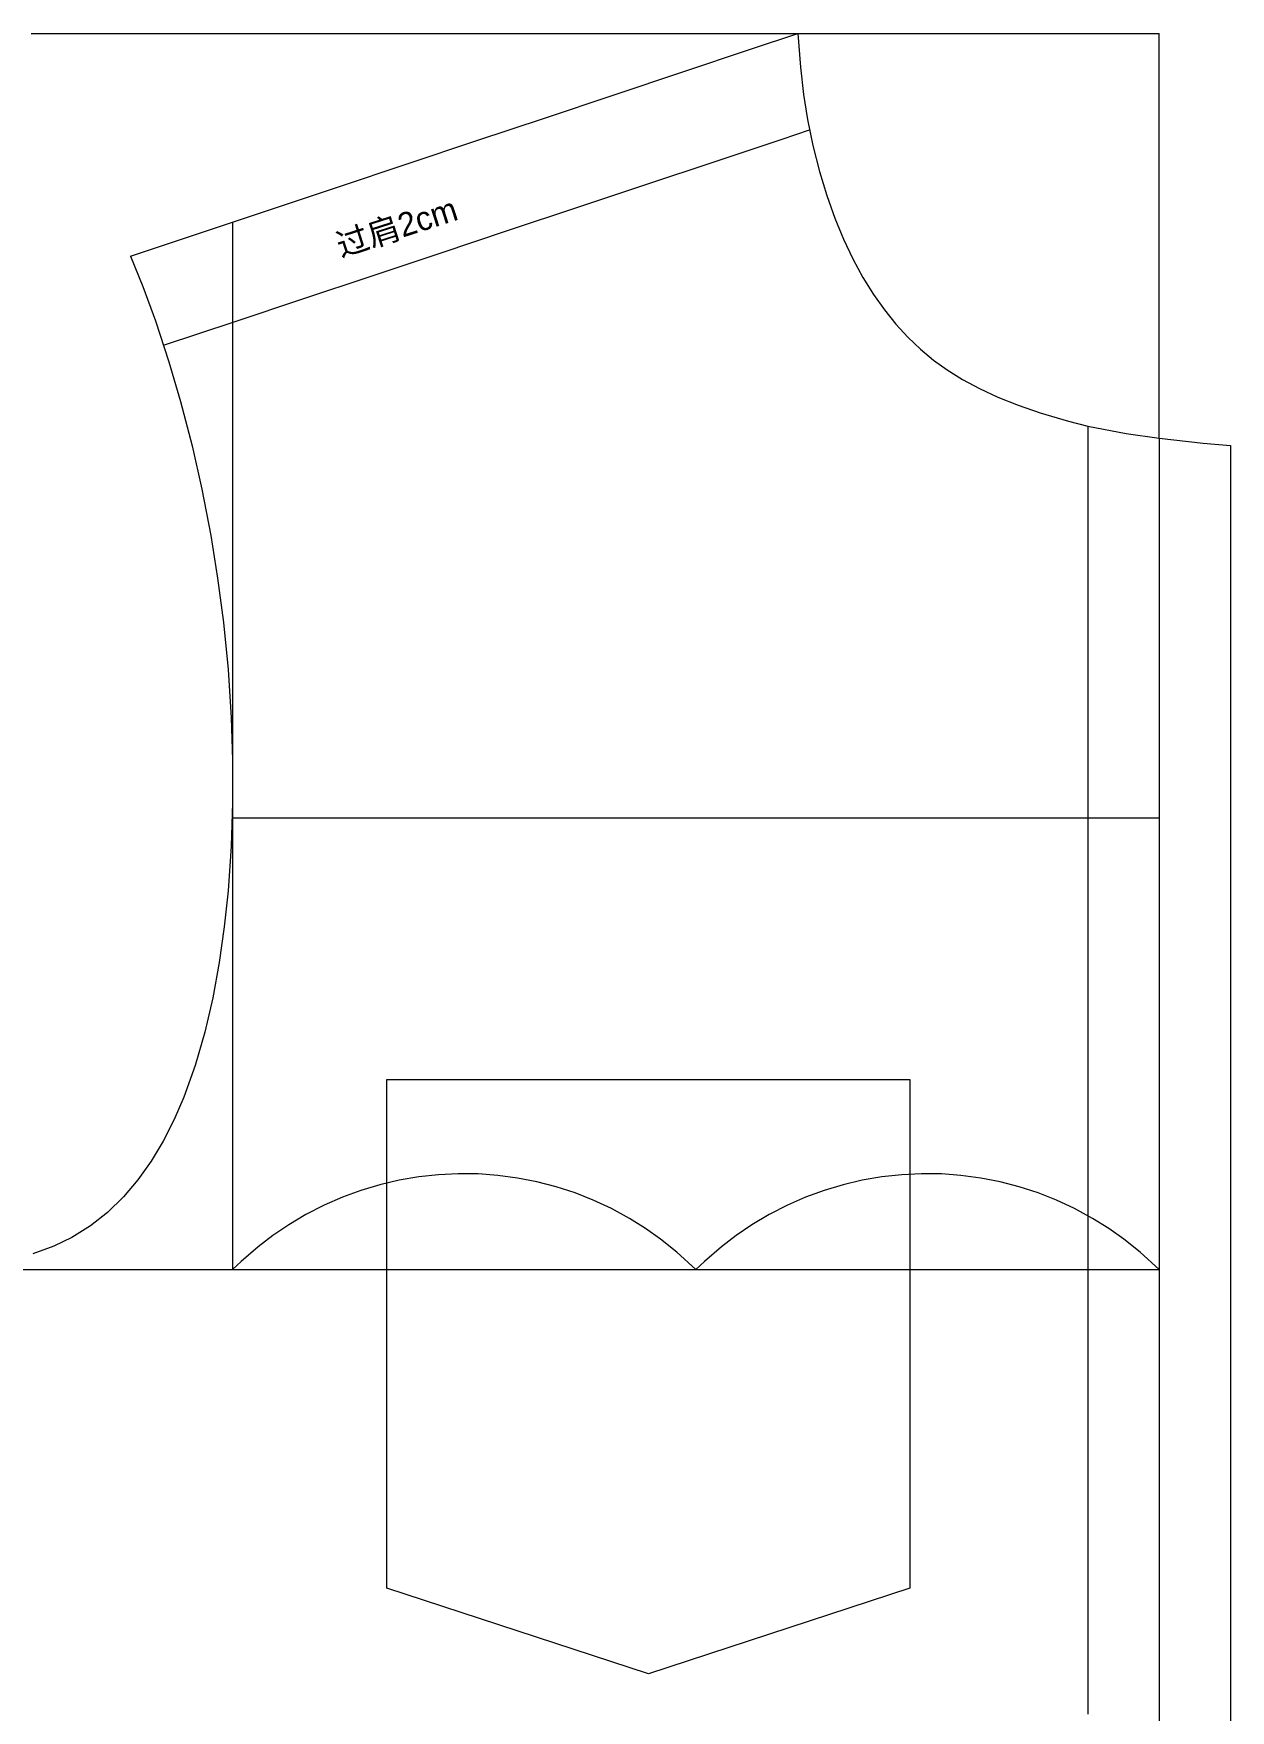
# Model space of a CAD drawing. Extents: x -2456 to 164, y -6201 to 32.
# Drawn here: x -293.5 to -41.7, y -843.4 to -490.7 of the extents above; entities that cross this region are included whole.
import ezdxf

# ---------------------------------------------------------------- set-up
doc = ezdxf.new("R2010")
doc.units = 0
doc.layers.add('1', color=7, linetype='ByLayer', lineweight=5, true_color=0xffffff)
doc.layers.add('8', color=7, linetype='ByLayer', lineweight=5, true_color=0xffffff)
doc.styles.add('textstyle43', font='')
doc.styles.get('textstyle43').set_extended_font_data('textstyle54')

msp = doc.modelspace()

# ---------------------------------------------------------------- linework, layer by layer
at = {"layer": '8'}
for points in [[(-294.008589, -490.705986), (-278.46564, -490.705986), (-262.922676, -490.705986), (-247.452783, -490.705986), (-231.90984, -490.705986), (-216.492513, -490.705986), (-200.949566, -490.705986), (-185.754443, -490.705986), (-170.211495, -490.705986), (-155.061807, -490.705986), (-139.518863, -490.705986), (-124.364982, -490.705986), (-108.822038, -490.705986), (-93.423182, -490.705986), (-78.469689, -490.705986), (-63.496859, -490.705986), (-56.737647, -490.705986)], [(-294.008589, -490.705986), (-278.46564, -490.705986), (-262.922676, -490.705986), (-247.452783, -490.705986), (-231.90984, -490.705986), (-216.492513, -490.705986), (-200.949566, -490.705986), (-185.754443, -490.705986), (-170.211495, -490.705986), (-155.061807, -490.705986), (-139.518863, -490.705986), (-124.364982, -490.705986), (-108.822038, -490.705986), (-93.423182, -490.705986), (-78.469689, -490.705986), (-63.496859, -490.705986), (-56.737647, -490.705986)], [(-294.008589, -490.705986), (-278.46564, -490.705986), (-262.922676, -490.705986), (-247.452783, -490.705986), (-231.90984, -490.705986), (-216.492513, -490.705986), (-200.949566, -490.705986), (-185.754443, -490.705986), (-170.211495, -490.705986), (-155.061807, -490.705986), (-139.518863, -490.705986), (-124.364982, -490.705986), (-108.822038, -490.705986), (-93.423182, -490.705986), (-78.469689, -490.705986), (-63.496859, -490.705986), (-56.737647, -490.705986)], [(-294.008589, -490.705986), (-278.46564, -490.705986), (-262.922676, -490.705986), (-247.452783, -490.705986), (-231.90984, -490.705986), (-216.492513, -490.705986), (-200.949566, -490.705986), (-185.754443, -490.705986), (-170.211495, -490.705986), (-155.061807, -490.705986), (-139.518863, -490.705986), (-124.364982, -490.705986), (-108.822038, -490.705986), (-93.423182, -490.705986), (-78.469689, -490.705986), (-63.496859, -490.705986), (-56.737647, -490.705986)], [(-294.008589, -490.705986), (-278.46564, -490.705986), (-262.922676, -490.705986), (-247.452783, -490.705986), (-231.90984, -490.705986), (-216.492513, -490.705986), (-200.949566, -490.705986), (-185.754443, -490.705986), (-170.211495, -490.705986), (-155.061807, -490.705986), (-139.518863, -490.705986), (-124.364982, -490.705986), (-108.822038, -490.705986), (-93.423182, -490.705986), (-78.469689, -490.705986), (-63.496859, -490.705986), (-56.737647, -490.705986)], [(-294.008584, -490.705986), (-278.46564, -490.705986), (-262.922679, -490.705986), (-247.452792, -490.705986), (-231.909852, -490.705986), (-216.492523, -490.705986), (-200.949573, -490.705986), (-185.754451, -490.705986), (-170.211508, -490.705986), (-155.061818, -490.705986), (-139.51887, -490.705986), (-124.364983, -490.705986), (-108.822039, -490.705986), (-93.423182, -490.705986), (-78.469689, -490.705986), (-63.496859, -490.705986), (-56.737647, -490.705986)], [(-273.142738, -537.507439), (-258.448458, -532.609323), (-243.888948, -527.756155), (-229.59321, -522.990939), (-214.938846, -518.106185), (-200.278117, -513.219289), (-186.041872, -508.473886), (-171.3875, -503.589127), (-156.942133, -498.774031), (-142.70218, -494.02738), (-132.737579, -490.705833)], [(-273.142738, -537.507439), (-258.448442, -532.609369), (-243.888925, -527.756211), (-229.593194, -522.990967), (-214.938841, -518.106187), (-200.278117, -513.219312), (-186.041875, -508.473944), (-171.387508, -503.589199), (-156.942144, -498.774091), (-142.702187, -494.02741), (-132.737579, -490.705833)], [(-273.142738, -537.507439), (-258.448458, -532.609323), (-243.888948, -527.756155), (-229.59321, -522.990939), (-214.938846, -518.106185), (-200.278117, -513.219289), (-186.041872, -508.473886), (-171.3875, -503.589127), (-156.942133, -498.774031), (-142.70218, -494.02738), (-132.737579, -490.705833)], [(-273.142738, -537.507439), (-258.448458, -532.609323), (-243.888948, -527.756155), (-229.59321, -522.990939), (-214.938846, -518.106185), (-200.278117, -513.219289), (-186.041872, -508.473886), (-171.3875, -503.589127), (-156.942133, -498.774031), (-142.70218, -494.02738), (-132.737579, -490.705833)], [(-273.142738, -537.507439), (-258.448458, -532.609323), (-243.888948, -527.756155), (-229.59321, -522.990939), (-214.938846, -518.106185), (-200.278117, -513.219289), (-186.041872, -508.473886), (-171.3875, -503.589127), (-156.942133, -498.774031), (-142.70218, -494.02738), (-132.737579, -490.705833)], [(-273.142738, -537.507439), (-258.448458, -532.609323), (-243.888948, -527.756155), (-229.59321, -522.990939), (-214.938846, -518.106185), (-200.278117, -513.219289), (-186.041872, -508.473886), (-171.3875, -503.589127), (-156.942133, -498.774031), (-142.70218, -494.02738), (-132.737579, -490.705833)], [(-132.737579, -490.705833), (-132.222782, -497.778931), (-131.567873, -503.536503), (-130.723199, -508.762319), (-129.581081, -514.247258), (-128.189253, -519.751751), (-126.678197, -524.763162), (-124.995846, -529.507011), (-123.174999, -533.932044), (-121.193144, -538.112064), (-119.072576, -542.01114), (-116.867241, -545.561501), (-114.55268, -548.833229), (-112.13569, -551.835004), (-109.601055, -554.596237), (-106.947093, -557.123948), (-104.231029, -559.376188), (-101.329875, -561.461755), (-98.110727, -563.467677), (-94.532774, -565.395778), (-90.671765, -567.191138), (-86.415585, -568.889179), (-81.786882, -570.468112), (-75.812527, -572.208362), (-71.73759, -573.263054)], [(-132.737579, -490.705833), (-132.222788, -497.778931), (-131.567884, -503.536503), (-130.723214, -508.762319), (-129.581095, -514.247258), (-128.189261, -519.751751), (-126.678205, -524.763162), (-124.995861, -529.507011), (-123.17501, -533.932044), (-121.193151, -538.112064), (-119.072579, -542.01114), (-116.86725, -545.561501), (-114.552698, -548.833229), (-112.135706, -551.835004), (-109.601059, -554.596237), (-106.947101, -557.123948), (-104.23104, -559.376188), (-101.329892, -561.461755), (-98.110743, -563.467677), (-94.532778, -565.395778), (-90.671771, -567.191138), (-86.415589, -568.889179), (-81.786883, -570.468112), (-75.812526, -572.208362), (-71.73759, -573.263054)], [(-132.737579, -490.705833), (-132.222782, -497.778931), (-131.567873, -503.536503), (-130.723199, -508.762319), (-129.581081, -514.247258), (-128.189253, -519.751751), (-126.678197, -524.763162), (-124.995846, -529.507011), (-123.174999, -533.932044), (-121.193144, -538.112064), (-119.072576, -542.01114), (-116.867241, -545.561501), (-114.55268, -548.833229), (-112.13569, -551.835004), (-109.601055, -554.596237), (-106.947093, -557.123948), (-104.231029, -559.376188), (-101.329875, -561.461755), (-98.110727, -563.467677), (-94.532774, -565.395778), (-90.671765, -567.191138), (-86.415585, -568.889179), (-81.786882, -570.468112), (-75.812527, -572.208362), (-71.73759, -573.263054)], [(-132.737579, -490.705833), (-132.222782, -497.778931), (-131.567873, -503.536503), (-130.723199, -508.762319), (-129.581081, -514.247258), (-128.189253, -519.751751), (-126.678197, -524.763162), (-124.995846, -529.507011), (-123.174999, -533.932044), (-121.193144, -538.112064), (-119.072576, -542.01114), (-116.867241, -545.561501), (-114.55268, -548.833229), (-112.13569, -551.835004), (-109.601055, -554.596237), (-106.947093, -557.123948), (-104.231029, -559.376188), (-101.329875, -561.461755), (-98.110727, -563.467677), (-94.532774, -565.395778), (-90.671765, -567.191138), (-86.415585, -568.889179), (-81.786882, -570.468112), (-75.812527, -572.208362), (-71.73759, -573.263054)], [(-132.737579, -490.705833), (-132.222782, -497.778931), (-131.567873, -503.536503), (-130.723199, -508.762319), (-129.581081, -514.247258), (-128.189253, -519.751751), (-126.678197, -524.763162), (-124.995846, -529.507011), (-123.174999, -533.932044), (-121.193144, -538.112064), (-119.072576, -542.01114), (-116.867241, -545.561501), (-114.55268, -548.833229), (-112.13569, -551.835004), (-109.601055, -554.596237), (-106.947093, -557.123948), (-104.231029, -559.376188), (-101.329875, -561.461755), (-98.110727, -563.467677), (-94.532774, -565.395778), (-90.671765, -567.191138), (-86.415585, -568.889179), (-81.786882, -570.468112), (-75.812527, -572.208362), (-71.73759, -573.263054)], [(-132.737579, -490.705833), (-132.222782, -497.778931), (-131.567873, -503.536503), (-130.723199, -508.762319), (-129.581081, -514.247258), (-128.189253, -519.751751), (-126.678197, -524.763162), (-124.995846, -529.507011), (-123.174999, -533.932044), (-121.193144, -538.112064), (-119.072576, -542.01114), (-116.867241, -545.561501), (-114.55268, -548.833229), (-112.13569, -551.835004), (-109.601055, -554.596237), (-106.947093, -557.123948), (-104.231029, -559.376188), (-101.329875, -561.461755), (-98.110727, -563.467677), (-94.532774, -565.395778), (-90.671765, -567.191138), (-86.415585, -568.889179), (-81.786882, -570.468112), (-75.812527, -572.208362), (-71.73759, -573.263054)], [(-56.737752, -575.84362), (-56.737647, -490.705986)], [(-56.737752, -575.84362), (-56.737647, -490.705986)], [(-56.737752, -575.84362), (-56.737647, -490.705986)], [(-56.737752, -575.84362), (-56.737647, -490.705986)], [(-56.737752, -575.84362), (-56.737647, -490.705986)], [(-56.737752, -575.84362), (-56.737647, -490.705986)], [(-266.198616, -556.274567), (-251.306858, -551.310679), (-236.86951, -546.498248), (-222.546147, -541.723801), (-208.001989, -536.875759), (-193.596083, -532.073822), (-179.051913, -527.225813), (-164.69914, -522.441601), (-150.154989, -517.593564), (-136.043669, -512.889748), (-130.264835, -510.96344)], [(-266.198616, -556.274567), (-251.306858, -551.310679), (-236.86951, -546.498248), (-222.546147, -541.723801), (-208.001989, -536.875759), (-193.596083, -532.073822), (-179.051913, -527.225813), (-164.69914, -522.441601), (-150.154989, -517.593564), (-136.043669, -512.889748), (-130.264835, -510.96344)], [(-266.198616, -556.274567), (-251.306858, -551.310679), (-236.86951, -546.498248), (-222.546147, -541.723801), (-208.001989, -536.875759), (-193.596083, -532.073822), (-179.051913, -527.225813), (-164.69914, -522.441601), (-150.154989, -517.593564), (-136.043669, -512.889748), (-130.264835, -510.96344)], [(-266.198616, -556.274567), (-251.306858, -551.310679), (-236.86951, -546.498248), (-222.546147, -541.723801), (-208.001989, -536.875759), (-193.596083, -532.073822), (-179.051913, -527.225813), (-164.69914, -522.441601), (-150.154989, -517.593564), (-136.043669, -512.889748), (-130.264835, -510.96344)], [(-266.198616, -556.274567), (-251.306858, -551.310679), (-236.86951, -546.498248), (-222.546147, -541.723801), (-208.001989, -536.875759), (-193.596083, -532.073822), (-179.051913, -527.225813), (-164.69914, -522.441601), (-150.154989, -517.593564), (-136.043669, -512.889748), (-130.264835, -510.96344)], [(-266.198616, -556.274567), (-251.306858, -551.310679), (-236.86951, -546.498248), (-222.546147, -541.723801), (-208.001989, -536.875759), (-193.596083, -532.073822), (-179.051913, -527.225813), (-164.69914, -522.441601), (-150.154989, -517.593564), (-136.043669, -512.889748), (-130.264835, -510.96344)], [(-251.658211, -530.345955), (-251.658211, -750.705872)], [(-251.658211, -530.345955), (-251.658211, -750.705872)], [(-251.658211, -530.345955), (-251.658211, -750.705872)], [(-251.658211, -530.345955), (-251.658211, -750.705872)], [(-251.658211, -530.345955), (-251.658211, -750.705872)], [(-251.658211, -530.345955), (-251.658211, -750.705872)], [(-273.142738, -537.507439), (-270.524503, -543.883493), (-267.886562, -551.112354), (-265.048475, -559.792171), (-262.629139, -568.073756), (-260.199263, -577.458483), (-258.152852, -586.512676), (-256.259753, -596.297577), (-254.816208, -605.225933), (-253.588057, -614.61862), (-252.622727, -624.442178), (-251.967646, -634.663119), (-251.692955, -643.459978), (-251.694095, -652.490214), (-251.994216, -661.647149), (-252.632398, -671.051733), (-253.41712, -678.610027), (-254.472877, -686.125414), (-255.82489, -693.529874), (-257.498377, -700.755383), (-259.518559, -707.733918), (-261.910655, -714.397457), (-263.963964, -719.147467), (-266.251309, -723.653349), (-268.783312, -727.886372), (-271.570632, -731.817871), (-274.623888, -735.41912), (-277.953742, -738.661448), (-281.57081, -741.516135), (-285.485757, -743.954504), (-289.253315, -745.762366), (-293.67787, -747.364803)], [(-273.142738, -537.507439), (-270.524503, -543.883493), (-267.886562, -551.112354), (-265.048475, -559.792171), (-262.629139, -568.073756), (-260.199263, -577.458483), (-258.152852, -586.512676), (-256.259753, -596.297577), (-254.816208, -605.225933), (-253.588057, -614.61862), (-252.622727, -624.442178), (-251.967646, -634.663119), (-251.692955, -643.459978), (-251.694095, -652.490214), (-251.994216, -661.647149), (-252.632398, -671.051733), (-253.41712, -678.610027), (-254.472877, -686.125414), (-255.82489, -693.529874), (-257.498377, -700.755383), (-259.518559, -707.733918), (-261.910655, -714.397457), (-263.963964, -719.147467), (-266.251309, -723.653349), (-268.783312, -727.886372), (-271.570632, -731.817871), (-274.623888, -735.41912), (-277.953742, -738.661448), (-281.57081, -741.516135), (-285.485757, -743.954504), (-289.253315, -745.762366), (-293.67787, -747.364803)], [(-273.142738, -537.507439), (-270.524503, -543.883493), (-267.886562, -551.112354), (-265.048475, -559.792171), (-262.629139, -568.073756), (-260.199263, -577.458483), (-258.152852, -586.512676), (-256.259753, -596.297577), (-254.816208, -605.225933), (-253.588057, -614.61862), (-252.622727, -624.442178), (-251.967646, -634.663119), (-251.692955, -643.459978), (-251.694095, -652.490214), (-251.994216, -661.647149), (-252.632398, -671.051733), (-253.41712, -678.610027), (-254.472877, -686.125414), (-255.82489, -693.529874), (-257.498377, -700.755383), (-259.518559, -707.733918), (-261.910655, -714.397457), (-263.963964, -719.147467), (-266.251309, -723.653349), (-268.783312, -727.886372), (-271.570632, -731.817871), (-274.623888, -735.41912), (-277.953742, -738.661448), (-281.57081, -741.516135), (-285.485757, -743.954504), (-289.253315, -745.762366), (-293.67787, -747.364803)], [(-273.142738, -537.507439), (-270.524503, -543.883493), (-267.886562, -551.112354), (-265.048475, -559.792171), (-262.629139, -568.073756), (-260.199263, -577.458483), (-258.152852, -586.512676), (-256.259753, -596.297577), (-254.816208, -605.225933), (-253.588057, -614.61862), (-252.622727, -624.442178), (-251.967646, -634.663119), (-251.692955, -643.459978), (-251.694095, -652.490214), (-251.994216, -661.647149), (-252.632398, -671.051733), (-253.41712, -678.610027), (-254.472877, -686.125414), (-255.82489, -693.529874), (-257.498377, -700.755383), (-259.518559, -707.733918), (-261.910655, -714.397457), (-263.963964, -719.147467), (-266.251309, -723.653349), (-268.783312, -727.886372), (-271.570632, -731.817871), (-274.623888, -735.41912), (-277.953742, -738.661448), (-281.57081, -741.516135), (-285.485757, -743.954504), (-289.253315, -745.762366), (-293.67787, -747.364803)], [(-273.142738, -537.507439), (-270.524503, -543.883493), (-267.886562, -551.112354), (-265.048475, -559.792171), (-262.629139, -568.073756), (-260.199263, -577.458483), (-258.152852, -586.512676), (-256.259753, -596.297577), (-254.816208, -605.225933), (-253.588057, -614.61862), (-252.622727, -624.442178), (-251.967646, -634.663119), (-251.692955, -643.459978), (-251.694095, -652.490214), (-251.994216, -661.647149), (-252.632398, -671.051733), (-253.41712, -678.610027), (-254.472877, -686.125414), (-255.82489, -693.529874), (-257.498377, -700.755383), (-259.518559, -707.733918), (-261.910655, -714.397457), (-263.963964, -719.147467), (-266.251309, -723.653349), (-268.783312, -727.886372), (-271.570632, -731.817871), (-274.623888, -735.41912), (-277.953742, -738.661448), (-281.57081, -741.516135), (-285.485757, -743.954504), (-289.253315, -745.762366), (-293.67787, -747.364803)], [(-273.142738, -537.507439), (-270.524503, -543.883493), (-267.886562, -551.112354), (-265.048475, -559.792171), (-262.629139, -568.073756), (-260.199263, -577.458483), (-258.152852, -586.512676), (-256.259753, -596.297577), (-254.816208, -605.225933), (-253.588057, -614.61862), (-252.622727, -624.442178), (-251.967646, -634.663119), (-251.692955, -643.459978), (-251.694095, -652.490214), (-251.994216, -661.647149), (-252.632398, -671.051733), (-253.41712, -678.610027), (-254.472877, -686.125414), (-255.82489, -693.529874), (-257.498377, -700.755383), (-259.518559, -707.733918), (-261.910655, -714.397457), (-263.963964, -719.147467), (-266.251309, -723.653349), (-268.783312, -727.886372), (-271.570632, -731.817871), (-274.623888, -735.41912), (-277.953742, -738.661448), (-281.57081, -741.516135), (-285.485757, -743.954504), (-289.253315, -745.762366), (-293.67787, -747.364803)], [(-71.73759, -573.263054), (-71.73759, -591.950722), (-71.73759, -608.089532), (-71.73759, -624.091812), (-71.73759, -642.58489), (-71.73759, -663.331504), (-71.73759, -680.227683), (-71.73759, -698.157965), (-71.73759, -717.022287), (-71.73759, -736.72059), (-71.73759, -757.152746), (-71.73759, -778.218748), (-71.73759, -799.818485), (-71.73759, -821.851844), (-71.73759, -844.218822)], [(-71.73759, -573.263054), (-63.656047, -574.801939), (-56.737752, -575.84362)], [(-71.73759, -573.263054), (-71.73759, -591.950722), (-71.73759, -608.089532), (-71.73759, -624.091812), (-71.73759, -642.58489), (-71.73759, -663.331504), (-71.73759, -680.227683), (-71.73759, -698.157965), (-71.73759, -717.022287), (-71.73759, -736.72059), (-71.73759, -757.152746), (-71.73759, -778.218748), (-71.73759, -799.818485), (-71.73759, -821.851844), (-71.73759, -844.218822)], [(-71.73759, -573.263054), (-63.656064, -574.802028), (-56.737752, -575.84362)], [(-71.73759, -573.263054), (-71.73759, -591.950722), (-71.73759, -608.089532), (-71.73759, -624.091812), (-71.73759, -642.58489), (-71.73759, -663.331504), (-71.73759, -680.227683), (-71.73759, -698.157965), (-71.73759, -717.022287), (-71.73759, -736.72059), (-71.73759, -757.152746), (-71.73759, -778.218748), (-71.73759, -799.818485), (-71.73759, -821.851844), (-71.73759, -844.218822)], [(-71.73759, -573.263054), (-63.656047, -574.801939), (-56.737752, -575.84362)], [(-71.73759, -573.263054), (-71.73759, -591.950722), (-71.73759, -608.089532), (-71.73759, -624.091812), (-71.73759, -642.58489), (-71.73759, -663.331504), (-71.73759, -680.227683), (-71.73759, -698.157965), (-71.73759, -717.022287), (-71.73759, -736.72059), (-71.73759, -757.152746), (-71.73759, -778.218748), (-71.73759, -799.818485), (-71.73759, -821.851844), (-71.73759, -844.218822)], [(-71.73759, -573.263054), (-63.656047, -574.801939), (-56.737752, -575.84362)], [(-71.73759, -573.263054), (-71.73759, -591.950722), (-71.73759, -608.089532), (-71.73759, -624.091812), (-71.73759, -642.58489), (-71.73759, -663.331504), (-71.73759, -680.227683), (-71.73759, -698.157965), (-71.73759, -717.022287), (-71.73759, -736.72059), (-71.73759, -757.152746), (-71.73759, -778.218748), (-71.73759, -799.818485), (-71.73759, -821.851844), (-71.73759, -844.218822)], [(-71.73759, -573.263054), (-63.656047, -574.801939), (-56.737752, -575.84362)], [(-71.73759, -573.263054), (-71.73759, -591.950722), (-71.73759, -608.089532), (-71.73759, -624.091812), (-71.73759, -642.58489), (-71.73759, -663.331504), (-71.73759, -680.227683), (-71.73759, -698.157965), (-71.73759, -717.022287), (-71.73759, -736.72059), (-71.73759, -757.152746), (-71.73759, -778.218748), (-71.73759, -799.818485), (-71.73759, -821.851844), (-71.73759, -844.218822)], [(-71.73759, -573.263054), (-63.656047, -574.801939), (-56.737752, -575.84362)], [(-56.737752, -575.84362), (-47.503241, -576.849368), (-41.737752, -577.321739)], [(-56.737752, -575.84362), (-56.737752, -594.459276), (-56.737752, -610.535896), (-56.737752, -626.476518), (-56.737752, -644.898327), (-56.737752, -665.565001), (-56.737752, -682.39607), (-56.737752, -700.257256), (-56.737752, -719.048882), (-56.737752, -738.671275), (-56.737752, -759.024712), (-56.737752, -780.009516), (-56.737752, -801.526035), (-56.737752, -823.474505), (-56.737752, -845.755272)], [(-56.737752, -575.84362), (-47.503232, -576.849297), (-41.737752, -577.321739)], [(-56.737752, -575.84362), (-56.737752, -594.459276), (-56.737752, -610.535896), (-56.737752, -626.476518), (-56.737752, -644.898327), (-56.737752, -665.565001), (-56.737752, -682.39607), (-56.737752, -700.257256), (-56.737752, -719.048882), (-56.737752, -738.671275), (-56.737752, -759.024712), (-56.737752, -780.009516), (-56.737752, -801.526035), (-56.737752, -823.474505), (-56.737752, -845.755272)], [(-56.737752, -575.84362), (-47.503241, -576.849368), (-41.737752, -577.321739)], [(-56.737752, -575.84362), (-56.737752, -594.459276), (-56.737752, -610.535896), (-56.737752, -626.476518), (-56.737752, -644.898327), (-56.737752, -665.565001), (-56.737752, -682.39607), (-56.737752, -700.257256), (-56.737752, -719.048882), (-56.737752, -738.671275), (-56.737752, -759.024712), (-56.737752, -780.009516), (-56.737752, -801.526035), (-56.737752, -823.474505), (-56.737752, -845.755272)], [(-56.737752, -575.84362), (-47.503241, -576.849368), (-41.737752, -577.321739)], [(-56.737752, -575.84362), (-56.737752, -594.459276), (-56.737752, -610.535896), (-56.737752, -626.476518), (-56.737752, -644.898327), (-56.737752, -665.565001), (-56.737752, -682.39607), (-56.737752, -700.257256), (-56.737752, -719.048882), (-56.737752, -738.671275), (-56.737752, -759.024712), (-56.737752, -780.009516), (-56.737752, -801.526035), (-56.737752, -823.474505), (-56.737752, -845.755272)], [(-56.737752, -575.84362), (-47.503241, -576.849368), (-41.737752, -577.321739)], [(-56.737752, -575.84362), (-56.737752, -594.459276), (-56.737752, -610.535896), (-56.737752, -626.476518), (-56.737752, -644.898327), (-56.737752, -665.565001), (-56.737752, -682.39607), (-56.737752, -700.257256), (-56.737752, -719.048882), (-56.737752, -738.671275), (-56.737752, -759.024712), (-56.737752, -780.009516), (-56.737752, -801.526035), (-56.737752, -823.474505), (-56.737752, -845.755272)], [(-56.737752, -575.84362), (-47.503241, -576.849368), (-41.737752, -577.321739)], [(-56.737752, -575.84362), (-56.737752, -594.459276), (-56.737752, -610.535896), (-56.737752, -626.476518), (-56.737752, -644.898327), (-56.737752, -665.565001), (-56.737752, -682.39607), (-56.737752, -700.257256), (-56.737752, -719.048882), (-56.737752, -738.671275), (-56.737752, -759.024712), (-56.737752, -780.009516), (-56.737752, -801.526035), (-56.737752, -823.474505), (-56.737752, -845.755272)], [(-41.737752, -577.321739), (-41.737758, -593.112593), (-41.737755, -608.231242), (-41.73774, -623.66517), (-41.73772, -639.115165), (-41.737709, -654.495001), (-41.737709, -669.944981), (-41.737714, -685.261096), (-41.737717, -700.711083), (-41.737714, -716.161064), (-41.737702, -731.243604), (-41.737685, -746.693586), (-41.737673, -761.960347), (-41.73767, -777.410329), (-41.737673, -792.860328), (-41.737678, -808.160731), (-41.737681, -823.610706), (-41.737679, -839.060681), (-41.737668, -854.244164)], [(-41.737752, -577.321739), (-41.737758, -593.112593), (-41.737755, -608.231242), (-41.73774, -623.66517), (-41.73772, -639.115165), (-41.737709, -654.495001), (-41.737709, -669.944981), (-41.737714, -685.261096), (-41.737717, -700.711083), (-41.737714, -716.161064), (-41.737702, -731.243604), (-41.737685, -746.693586), (-41.737673, -761.960347), (-41.73767, -777.410329), (-41.737673, -792.860328), (-41.737678, -808.160731), (-41.737681, -823.610706), (-41.737679, -839.060681), (-41.737668, -854.244164)], [(-41.737752, -577.321739), (-41.737758, -593.112593), (-41.737755, -608.231242), (-41.73774, -623.66517), (-41.73772, -639.115165), (-41.737709, -654.495001), (-41.737709, -669.944981), (-41.737714, -685.261096), (-41.737717, -700.711083), (-41.737714, -716.161064), (-41.737702, -731.243604), (-41.737685, -746.693586), (-41.737673, -761.960347), (-41.73767, -777.410329), (-41.737673, -792.860328), (-41.737678, -808.160731), (-41.737681, -823.610706), (-41.737679, -839.060681), (-41.737668, -854.244164)], [(-41.737752, -577.321739), (-41.737758, -593.112593), (-41.737755, -608.231242), (-41.73774, -623.66517), (-41.73772, -639.115165), (-41.737709, -654.495001), (-41.737709, -669.944981), (-41.737714, -685.261096), (-41.737717, -700.711083), (-41.737714, -716.161064), (-41.737702, -731.243604), (-41.737685, -746.693586), (-41.737673, -761.960347), (-41.73767, -777.410329), (-41.737673, -792.860328), (-41.737678, -808.160731), (-41.737681, -823.610706), (-41.737679, -839.060681), (-41.737668, -854.244164)], [(-41.737752, -577.321739), (-41.737758, -593.112593), (-41.737755, -608.231242), (-41.73774, -623.66517), (-41.73772, -639.115165), (-41.737709, -654.495001), (-41.737709, -669.944981), (-41.737714, -685.261096), (-41.737717, -700.711083), (-41.737714, -716.161064), (-41.737702, -731.243604), (-41.737685, -746.693586), (-41.737673, -761.960347), (-41.73767, -777.410329), (-41.737673, -792.860328), (-41.737678, -808.160731), (-41.737681, -823.610706), (-41.737679, -839.060681), (-41.737668, -854.244164)], [(-41.737752, -577.321739), (-41.737756, -593.112593), (-41.737751, -608.231242), (-41.737735, -623.66517), (-41.737716, -639.115165), (-41.737706, -654.495001), (-41.737707, -669.944981), (-41.737713, -685.261096), (-41.737717, -700.711083), (-41.737713, -716.161064), (-41.7377, -731.243604), (-41.737682, -746.693586), (-41.73767, -761.960347), (-41.737667, -777.41033), (-41.737671, -792.860334), (-41.737676, -808.160751), (-41.737679, -823.610745), (-41.737675, -839.06074), (-41.737664, -854.244234)], [(-56.737752, -655.74379), (-251.658211, -655.74379)], [(-56.737752, -655.74379), (-251.658211, -655.74379)], [(-56.737752, -655.74379), (-251.658211, -655.74379)], [(-56.737752, -655.74379), (-251.658211, -655.74379)], [(-56.737752, -655.74379), (-251.658211, -655.74379)], [(-56.737752, -655.74379), (-251.658211, -655.74379)], [(-219.197807, -710.705872), (-203.622084, -710.705872), (-188.547559, -710.705872), (-172.965852, -710.705872), (-164.198513, -710.705872)], [(-219.197807, -817.705917), (-219.197807, -710.705872)], [(-219.197807, -710.705872), (-203.622084, -710.705872), (-188.547559, -710.705872), (-172.965852, -710.705872), (-164.198513, -710.705872)], [(-219.197807, -817.705917), (-219.197807, -710.705872)], [(-219.197807, -710.705872), (-203.622084, -710.705872), (-188.547559, -710.705872), (-172.965852, -710.705872), (-164.198513, -710.705872)], [(-219.197807, -817.705917), (-219.197807, -710.705872)], [(-219.197807, -710.705872), (-203.622084, -710.705872), (-188.547559, -710.705872), (-172.965852, -710.705872), (-164.198513, -710.705872)], [(-219.197807, -817.705917), (-219.197807, -710.705872)], [(-219.197807, -710.705872), (-203.622084, -710.705872), (-188.547559, -710.705872), (-172.965852, -710.705872), (-164.198513, -710.705872)], [(-219.197807, -817.705917), (-219.197807, -710.705872)], [(-219.197807, -710.705872), (-203.622084, -710.705872), (-188.547559, -710.705872), (-172.965852, -710.705872), (-164.198513, -710.705872)], [(-219.197807, -817.705917), (-219.197807, -710.705872)], [(-164.198513, -710.705872), (-148.157036, -710.705872), (-133.260345, -710.705872), (-117.706674, -710.705872), (-109.198399, -710.705872)], [(-164.198513, -710.705872), (-148.157036, -710.705872), (-133.260345, -710.705872), (-117.706674, -710.705872), (-109.198399, -710.705872)], [(-164.198513, -710.705872), (-148.157036, -710.705872), (-133.260345, -710.705872), (-117.706674, -710.705872), (-109.198399, -710.705872)], [(-164.198513, -710.705872), (-148.157036, -710.705872), (-133.260345, -710.705872), (-117.706674, -710.705872), (-109.198399, -710.705872)], [(-164.198513, -710.705872), (-148.157036, -710.705872), (-133.260345, -710.705872), (-117.706674, -710.705872), (-109.198399, -710.705872)], [(-164.198513, -710.705872), (-148.157036, -710.705872), (-133.260345, -710.705872), (-117.706674, -710.705872), (-109.198399, -710.705872)], [(-109.198399, -710.705872), (-109.198399, -726.337162), (-109.198399, -741.493024), (-109.198399, -756.609535), (-109.198399, -771.741662), (-109.198399, -787.068511), (-109.198399, -802.200624), (-109.198399, -817.705154)], [(-109.198399, -710.705872), (-109.198399, -726.337162), (-109.198399, -741.493024), (-109.198399, -756.609535), (-109.198399, -771.741662), (-109.198399, -787.068511), (-109.198399, -802.200624), (-109.198399, -817.705154)], [(-109.198399, -710.705872), (-109.198399, -726.337162), (-109.198399, -741.493024), (-109.198399, -756.609535), (-109.198399, -771.741662), (-109.198399, -787.068511), (-109.198399, -802.200624), (-109.198399, -817.705154)], [(-109.198399, -710.705872), (-109.198399, -726.337162), (-109.198399, -741.493024), (-109.198399, -756.609535), (-109.198399, -771.741662), (-109.198399, -787.068511), (-109.198399, -802.200624), (-109.198399, -817.705154)], [(-109.198399, -710.705872), (-109.198399, -726.337162), (-109.198399, -741.493024), (-109.198399, -756.609535), (-109.198399, -771.741662), (-109.198399, -787.068511), (-109.198399, -802.200624), (-109.198399, -817.705154)], [(-109.198399, -710.705872), (-109.198399, -726.337162), (-109.198399, -741.493024), (-109.198399, -756.609535), (-109.198399, -771.741662), (-109.198399, -787.068511), (-109.198399, -802.200624), (-109.198399, -817.705154)], [(-154.198513, -750.705872), (-158.230624, -747.028926), (-161.629581, -744.266803), (-164.771648, -742.033619), (-168.193555, -739.909646), (-171.983609, -737.862846), (-175.785057, -736.094269), (-179.632845, -734.57762), (-183.619982, -733.280685), (-187.67945, -732.229342), (-191.739899, -731.435705), (-195.895937, -730.880971), (-200.022168, -730.582342), (-204.214904, -730.533023), (-208.347074, -730.734381), (-212.514966, -731.191271), (-216.647609, -731.900431), (-220.675883, -732.844875), (-224.692928, -734.047218), (-228.575868, -735.472284), (-232.41663, -737.152069), (-236.251076, -739.111877), (-239.86593, -741.242743), (-243.197439, -743.500459), (-246.303842, -745.914138), (-249.857482, -749.008717), (-251.659355, -750.705872)], [(-154.198513, -750.705872), (-158.230624, -747.028926), (-161.629581, -744.266803), (-164.771648, -742.033619), (-168.193555, -739.909646), (-171.983609, -737.862846), (-175.785057, -736.094269), (-179.632845, -734.57762), (-183.619982, -733.280685), (-187.67945, -732.229342), (-191.739899, -731.435705), (-195.895937, -730.880971), (-200.022168, -730.582342), (-204.214904, -730.533023), (-208.347074, -730.734381), (-212.514966, -731.191271), (-216.647609, -731.900431), (-220.675883, -732.844875), (-224.692928, -734.047218), (-228.575868, -735.472284), (-232.41663, -737.152069), (-236.251076, -739.111877), (-239.86593, -741.242743), (-243.197439, -743.500459), (-246.303842, -745.914138), (-249.857482, -749.008717), (-251.659355, -750.705872)], [(-154.198513, -750.705872), (-158.230624, -747.028926), (-161.629581, -744.266803), (-164.771648, -742.033619), (-168.193555, -739.909646), (-171.983609, -737.862846), (-175.785057, -736.094269), (-179.632845, -734.57762), (-183.619982, -733.280685), (-187.67945, -732.229342), (-191.739899, -731.435705), (-195.895937, -730.880971), (-200.022168, -730.582342), (-204.214904, -730.533023), (-208.347074, -730.734381), (-212.514966, -731.191271), (-216.647609, -731.900431), (-220.675883, -732.844875), (-224.692928, -734.047218), (-228.575868, -735.472284), (-232.41663, -737.152069), (-236.251076, -739.111877), (-239.86593, -741.242743), (-243.197439, -743.500459), (-246.303842, -745.914138), (-249.857482, -749.008717), (-251.659355, -750.705872)], [(-154.198513, -750.705872), (-158.230624, -747.028926), (-161.629581, -744.266803), (-164.771648, -742.033619), (-168.193555, -739.909646), (-171.983609, -737.862846), (-175.785057, -736.094269), (-179.632845, -734.57762), (-183.619982, -733.280685), (-187.67945, -732.229342), (-191.739899, -731.435705), (-195.895937, -730.880971), (-200.022168, -730.582342), (-204.214904, -730.533023), (-208.347074, -730.734381), (-212.514966, -731.191271), (-216.647609, -731.900431), (-220.675883, -732.844875), (-224.692928, -734.047218), (-228.575868, -735.472284), (-232.41663, -737.152069), (-236.251076, -739.111877), (-239.86593, -741.242743), (-243.197439, -743.500459), (-246.303842, -745.914138), (-249.857482, -749.008717), (-251.659355, -750.705872)], [(-154.198513, -750.705872), (-158.230624, -747.028926), (-161.629581, -744.266803), (-164.771648, -742.033619), (-168.193555, -739.909646), (-171.983609, -737.862846), (-175.785057, -736.094269), (-179.632845, -734.57762), (-183.619982, -733.280685), (-187.67945, -732.229342), (-191.739899, -731.435705), (-195.895937, -730.880971), (-200.022168, -730.582342), (-204.214904, -730.533023), (-208.347074, -730.734381), (-212.514966, -731.191271), (-216.647609, -731.900431), (-220.675883, -732.844875), (-224.692928, -734.047218), (-228.575868, -735.472284), (-232.41663, -737.152069), (-236.251076, -739.111877), (-239.86593, -741.242743), (-243.197439, -743.500459), (-246.303842, -745.914138), (-249.857482, -749.008717), (-251.659355, -750.705872)], [(-154.198513, -750.705872), (-158.230624, -747.028926), (-161.629581, -744.266803), (-164.771648, -742.033619), (-168.193555, -739.909646), (-171.983609, -737.862846), (-175.785057, -736.094269), (-179.632845, -734.57762), (-183.619982, -733.280685), (-187.67945, -732.229342), (-191.739899, -731.435705), (-195.895937, -730.880971), (-200.022168, -730.582342), (-204.214904, -730.533023), (-208.347074, -730.734381), (-212.514966, -731.191271), (-216.647609, -731.900431), (-220.675883, -732.844875), (-224.692928, -734.047218), (-228.575868, -735.472284), (-232.41663, -737.152069), (-236.251076, -739.111877), (-239.86593, -741.242743), (-243.197439, -743.500459), (-246.303842, -745.914138), (-249.857482, -749.008717), (-251.659355, -750.705872)], [(-56.737742, -750.705872), (-60.769849, -747.02893), (-64.168803, -744.266808), (-67.310875, -742.033621), (-70.732778, -739.909649), (-74.522831, -737.862847), (-78.324275, -736.094271), (-82.172063, -734.577619), (-86.159198, -733.280687), (-90.218668, -732.229352), (-94.279105, -731.435737), (-98.435146, -730.881026), (-102.56138, -730.582412), (-106.754117, -730.533095), (-110.886288, -730.734443), (-115.054179, -731.191311), (-119.186814, -731.900449), (-123.21507, -732.844878), (-127.232111, -734.047219), (-131.115032, -735.472278), (-134.955797, -737.152064), (-138.790263, -739.111882), (-142.405118, -741.24275), (-145.73662, -743.500463), (-148.842999, -745.914126), (-152.396637, -749.00871), (-154.198513, -750.705872)], [(-56.737742, -750.705872), (-60.769849, -747.02893), (-64.168803, -744.266808), (-67.310875, -742.033621), (-70.732778, -739.909649), (-74.522831, -737.862847), (-78.324275, -736.094271), (-82.172063, -734.577619), (-86.159198, -733.280687), (-90.218668, -732.229352), (-94.279105, -731.435737), (-98.435146, -730.881026), (-102.56138, -730.582412), (-106.754117, -730.533095), (-110.886288, -730.734443), (-115.054179, -731.191311), (-119.186814, -731.900449), (-123.21507, -732.844878), (-127.232111, -734.047219), (-131.115032, -735.472278), (-134.955797, -737.152064), (-138.790263, -739.111882), (-142.405118, -741.24275), (-145.73662, -743.500463), (-148.842999, -745.914126), (-152.396637, -749.00871), (-154.198513, -750.705872)], [(-56.737742, -750.705872), (-60.769849, -747.02893), (-64.168803, -744.266808), (-67.310875, -742.033621), (-70.732778, -739.909649), (-74.522831, -737.862847), (-78.324275, -736.094271), (-82.172063, -734.577619), (-86.159198, -733.280687), (-90.218668, -732.229352), (-94.279105, -731.435737), (-98.435146, -730.881026), (-102.56138, -730.582412), (-106.754117, -730.533095), (-110.886288, -730.734443), (-115.054179, -731.191311), (-119.186814, -731.900449), (-123.21507, -732.844878), (-127.232111, -734.047219), (-131.115032, -735.472278), (-134.955797, -737.152064), (-138.790263, -739.111882), (-142.405118, -741.24275), (-145.73662, -743.500463), (-148.842999, -745.914126), (-152.396637, -749.00871), (-154.198513, -750.705872)], [(-56.737742, -750.705872), (-60.769849, -747.02893), (-64.168803, -744.266808), (-67.310875, -742.033621), (-70.732778, -739.909649), (-74.522831, -737.862847), (-78.324275, -736.094271), (-82.172063, -734.577619), (-86.159198, -733.280687), (-90.218668, -732.229352), (-94.279105, -731.435737), (-98.435146, -730.881026), (-102.56138, -730.582412), (-106.754117, -730.533095), (-110.886288, -730.734443), (-115.054179, -731.191311), (-119.186814, -731.900449), (-123.21507, -732.844878), (-127.232111, -734.047219), (-131.115032, -735.472278), (-134.955797, -737.152064), (-138.790263, -739.111882), (-142.405118, -741.24275), (-145.73662, -743.500463), (-148.842999, -745.914126), (-152.396637, -749.00871), (-154.198513, -750.705872)], [(-56.737742, -750.705872), (-60.769849, -747.02893), (-64.168803, -744.266808), (-67.310875, -742.033621), (-70.732778, -739.909649), (-74.522831, -737.862847), (-78.324275, -736.094271), (-82.172063, -734.577619), (-86.159198, -733.280687), (-90.218668, -732.229352), (-94.279105, -731.435737), (-98.435146, -730.881026), (-102.56138, -730.582412), (-106.754117, -730.533095), (-110.886288, -730.734443), (-115.054179, -731.191311), (-119.186814, -731.900449), (-123.21507, -732.844878), (-127.232111, -734.047219), (-131.115032, -735.472278), (-134.955797, -737.152064), (-138.790263, -739.111882), (-142.405118, -741.24275), (-145.73662, -743.500463), (-148.842999, -745.914126), (-152.396637, -749.00871), (-154.198513, -750.705872)], [(-56.737742, -750.705872), (-60.769849, -747.02893), (-64.168803, -744.266808), (-67.310875, -742.033621), (-70.732778, -739.909649), (-74.522831, -737.862847), (-78.324275, -736.094271), (-82.172063, -734.577619), (-86.159198, -733.280687), (-90.218668, -732.229352), (-94.279105, -731.435737), (-98.435146, -730.881026), (-102.56138, -730.582412), (-106.754117, -730.533095), (-110.886288, -730.734443), (-115.054179, -731.191311), (-119.186814, -731.900449), (-123.21507, -732.844878), (-127.232111, -734.047219), (-131.115032, -735.472278), (-134.955797, -737.152064), (-138.790263, -739.111882), (-142.405118, -741.24275), (-145.73662, -743.500463), (-148.842999, -745.914126), (-152.396637, -749.00871), (-154.198513, -750.705872)], [(-314.244614, -750.705872), (-298.583777, -750.705872), (-283.352887, -750.705872), (-267.820923, -750.705872), (-252.322949, -750.705872), (-236.790988, -750.705872), (-221.720571, -750.705872), (-206.188615, -750.705872), (-191.050317, -750.705872), (-175.518357, -750.705872), (-160.436301, -750.705872), (-144.90434, -750.705872), (-129.359774, -750.705872), (-113.827817, -750.705872), (-98.745924, -750.705872), (-83.583114, -750.705872), (-68.651262, -750.705872), (-56.737742, -750.705872)], [(-314.244614, -750.705872), (-298.583777, -750.705872), (-283.352887, -750.705872), (-267.820924, -750.705872), (-252.322952, -750.705872), (-236.790998, -750.705872), (-221.720583, -750.705872), (-206.188625, -750.705872), (-191.050323, -750.705872), (-175.518367, -750.705872), (-160.436317, -750.705872), (-144.904359, -750.705872), (-129.359791, -750.705872), (-113.827828, -750.705872), (-98.74593, -750.705872), (-83.583117, -750.705872), (-68.651262, -750.705872), (-56.737742, -750.705872)], [(-314.244614, -750.705872), (-298.583777, -750.705872), (-283.352887, -750.705872), (-267.820923, -750.705872), (-252.322949, -750.705872), (-236.790988, -750.705872), (-221.720571, -750.705872), (-206.188615, -750.705872), (-191.050317, -750.705872), (-175.518357, -750.705872), (-160.436301, -750.705872), (-144.90434, -750.705872), (-129.359774, -750.705872), (-113.827817, -750.705872), (-98.745924, -750.705872), (-83.583114, -750.705872), (-68.651262, -750.705872), (-56.737742, -750.705872)], [(-314.244614, -750.705872), (-298.583777, -750.705872), (-283.352887, -750.705872), (-267.820923, -750.705872), (-252.322949, -750.705872), (-236.790988, -750.705872), (-221.720571, -750.705872), (-206.188615, -750.705872), (-191.050317, -750.705872), (-175.518357, -750.705872), (-160.436301, -750.705872), (-144.90434, -750.705872), (-129.359774, -750.705872), (-113.827817, -750.705872), (-98.745924, -750.705872), (-83.583114, -750.705872), (-68.651262, -750.705872), (-56.737742, -750.705872)], [(-314.244614, -750.705872), (-298.583777, -750.705872), (-283.352887, -750.705872), (-267.820923, -750.705872), (-252.322949, -750.705872), (-236.790988, -750.705872), (-221.720571, -750.705872), (-206.188615, -750.705872), (-191.050317, -750.705872), (-175.518357, -750.705872), (-160.436301, -750.705872), (-144.90434, -750.705872), (-129.359774, -750.705872), (-113.827817, -750.705872), (-98.745924, -750.705872), (-83.583114, -750.705872), (-68.651262, -750.705872), (-56.737742, -750.705872)], [(-314.244614, -750.705872), (-298.583777, -750.705872), (-283.352887, -750.705872), (-267.820923, -750.705872), (-252.322949, -750.705872), (-236.790988, -750.705872), (-221.720571, -750.705872), (-206.188615, -750.705872), (-191.050317, -750.705872), (-175.518357, -750.705872), (-160.436301, -750.705872), (-144.90434, -750.705872), (-129.359774, -750.705872), (-113.827817, -750.705872), (-98.745924, -750.705872), (-83.583114, -750.705872), (-68.651262, -750.705872), (-56.737742, -750.705872)], [(-164.198513, -835.705948), (-219.197807, -817.705917)], [(-164.198513, -835.705948), (-219.197807, -817.705917)], [(-164.198513, -835.705948), (-219.197807, -817.705917)], [(-164.198513, -835.705948), (-219.197807, -817.705917)], [(-164.198513, -835.705948), (-219.197807, -817.705917)], [(-164.198513, -835.705948), (-219.197807, -817.705917)], [(-109.198399, -817.705154), (-164.198513, -835.705948)], [(-109.198399, -817.705154), (-164.198513, -835.705948)], [(-109.198399, -817.705154), (-164.198513, -835.705948)], [(-109.198399, -817.705154), (-164.198513, -835.705948)], [(-109.198399, -817.705154), (-164.198513, -835.705948)], [(-109.198399, -817.705154), (-164.198513, -835.705948)]]:
    msp.add_lwpolyline(points, dxfattribs=at)

# ---------------------------------------------------------------- texts
at = {"layer": '1', "style": 'textstyle43'}
msp.add_text('过肩2cm', height=5, rotation=17.771322, dxfattribs=at).set_placement((-228.901405, -537.800941))

doc.saveas('drawing.dxf')
